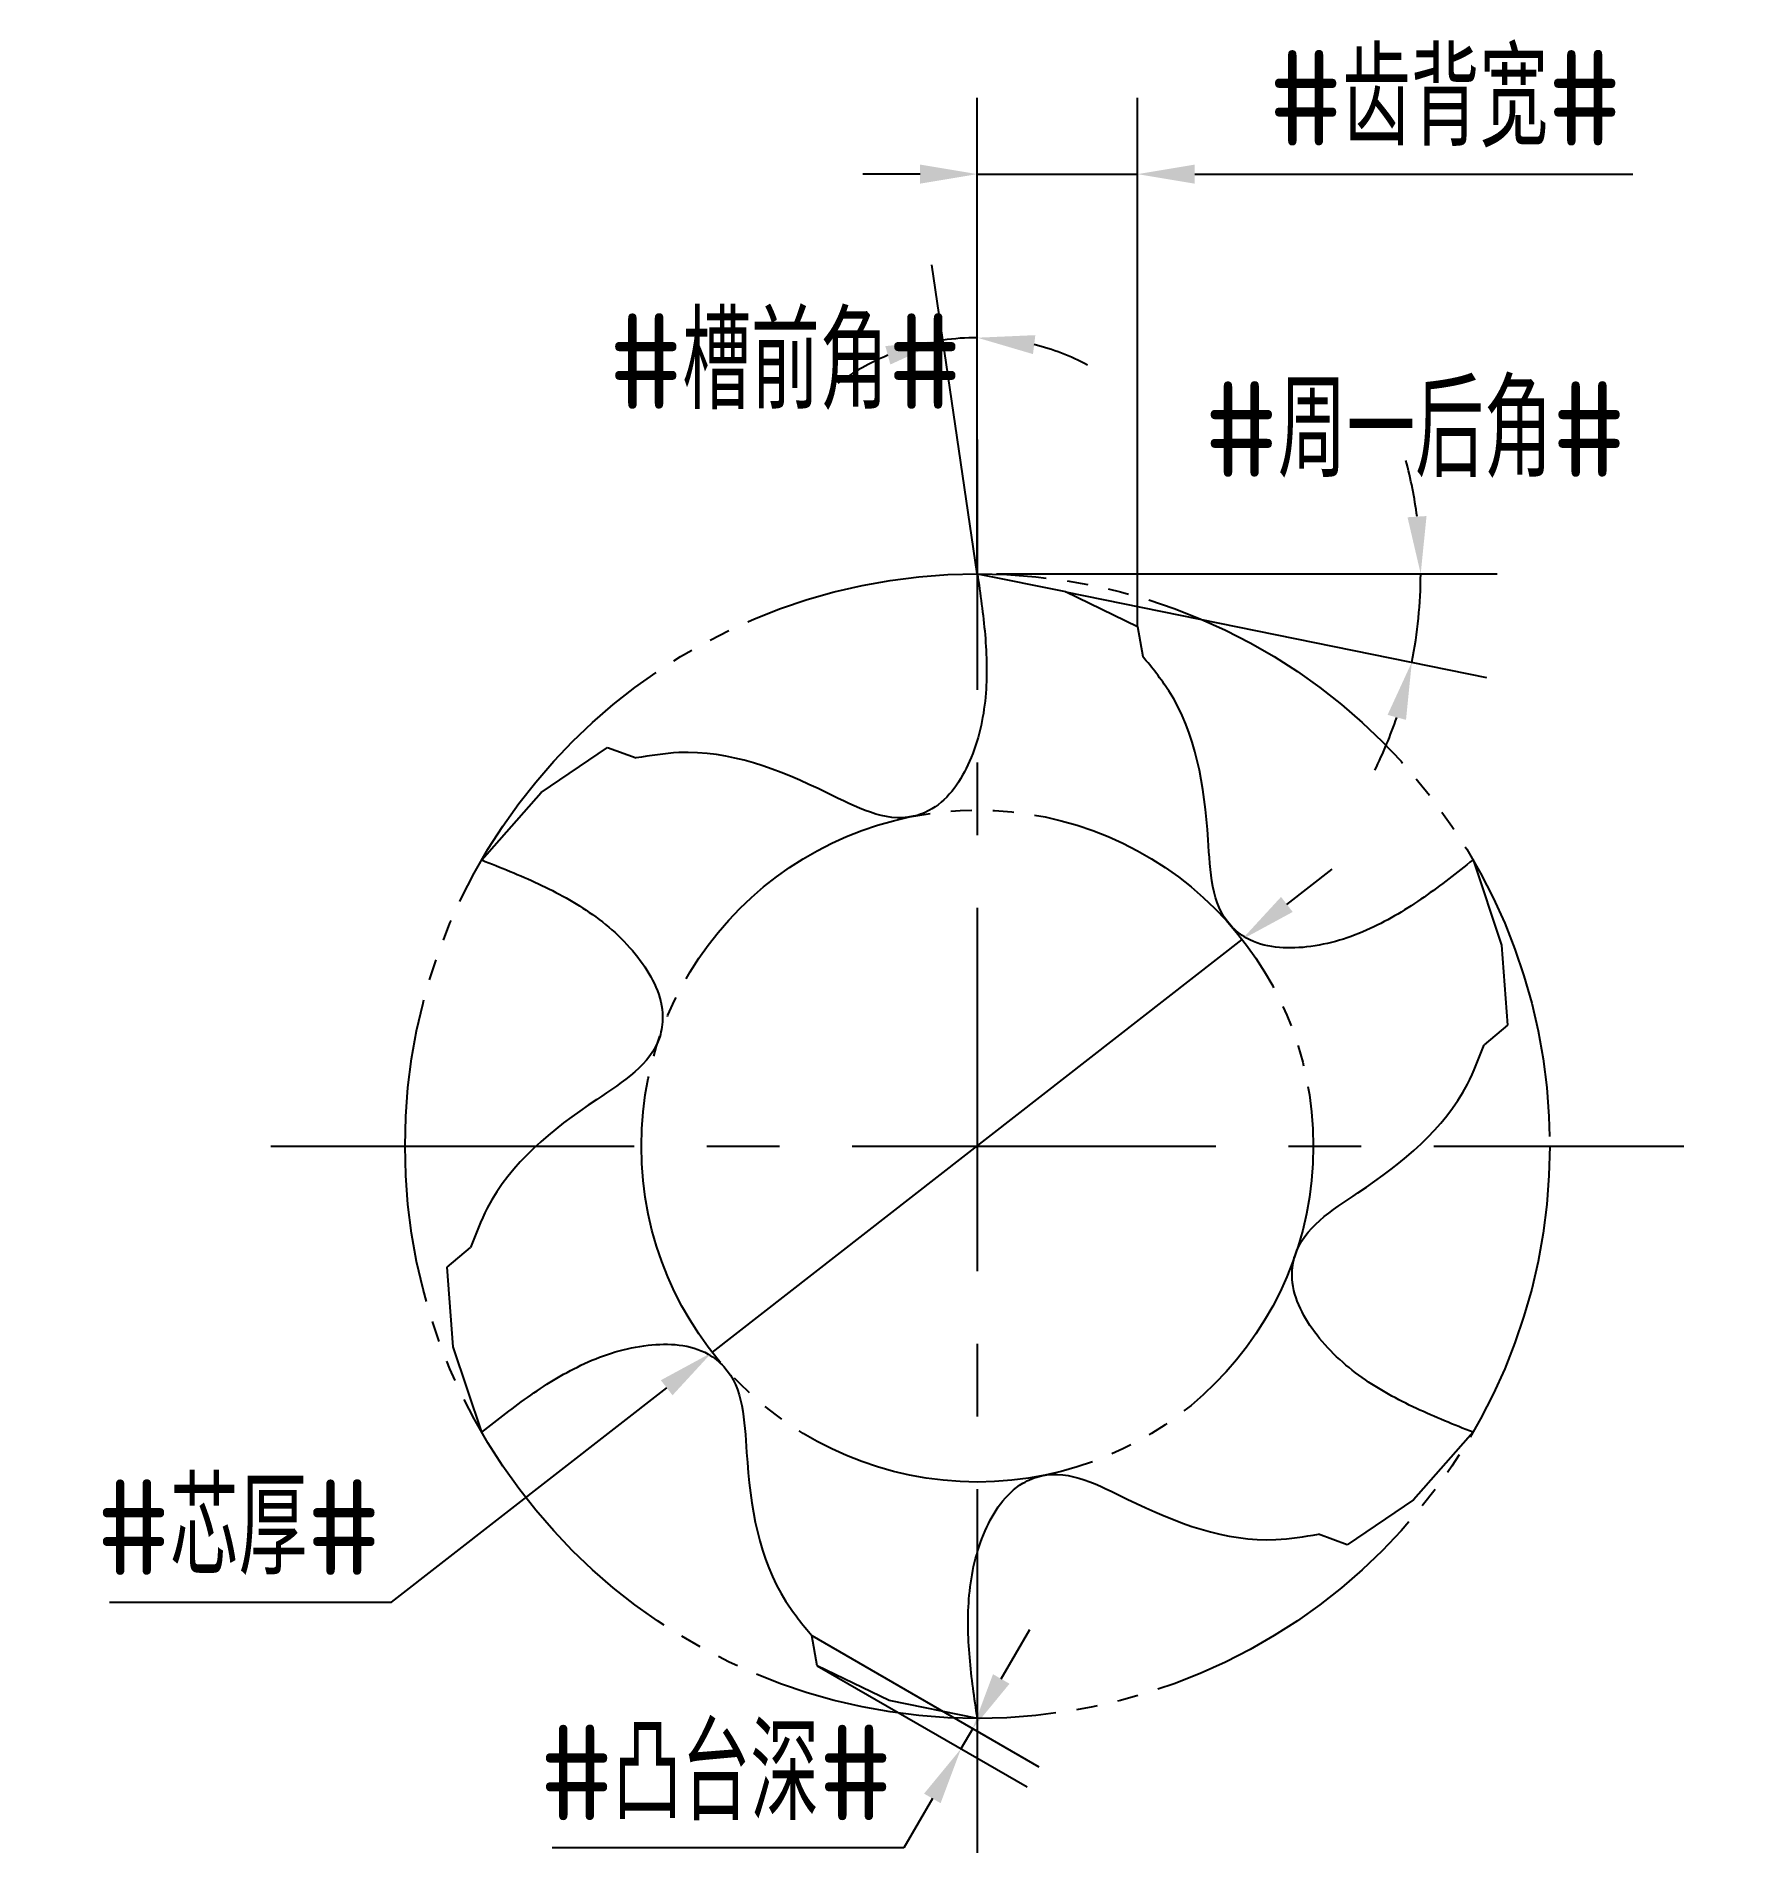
# Model space of a CAD drawing. Header units: millimetres. Extents: x 483.3 to 528.2, y 68.2 to 115.8.
import ezdxf

# ---------------------------------------------------------------- set-up
doc = ezdxf.new("R2010")
doc.units = ezdxf.units.MM
for name, pattern in [('ACAD_ISO04W100', [30, 24, -3, 0, -3]), ('CENTER', [50.8, 31.75, -6.35, 6.35, -6.35]), ('JIS_09_08', [10.75, 8, -0.55, 0.55, -0.55, 0.55, -0.55])]:
    doc.linetypes.add(name, pattern=pattern)
for name, color, linetype in [('中心线', 2, 'ACAD_ISO04W100'), ('标注', 7, 'Continuous'), ('虚线轮廓', 1, 'Continuous'), ('轮廓', 4, 'Continuous')]:
    doc.layers.add(name, color=color, linetype=linetype)
doc.styles.add('CFST0', font='gbenor.shx', dxfattribs={"bigfont": 'gbcbig.shx'})
doc.dimstyles.new('TYToolDesignC1-1', dxfattribs={"dimtxt": 2.5, "dimasz": 1.5, "dimexe": 2, "dimexo": 0, "dimtad": 1, "dimtoh": 1, "dimdec": 3, "dimdsep": 46, "dimtxsty": 'CFST0', "dimcen": 2.502, "dimclrd": 3, "dimclre": 3, "dimclrt": 3, "dimazin": 2, "dimtfac": 1, "dimtdec": 3, "dimtmove": 0, "dimatfit": 3, "dimfxl": 1, "dimarcsym": 0})

# ---------------------------------------------------------------- blocks, each defined once
blk = doc.blocks.new('*D6')
at = {"layer": 'Defpoints', "color": 0, "transparency": 16777216}
for p in [(514.911, 92.087), (501.024, 81.264)]:
    blk.add_point(p, dxfattribs=at)
at = {"layer": '标注', "color": 3, "lineweight": -2, "transparency": 16777216}
for p, q in [((516.094, 93.009), (517.278, 93.931)), ((514.911, 92.087), (501.024, 81.264)), ((492.631, 74.723), (499.84, 80.342)), ((485.241, 74.723), (492.631, 74.723))]:
    blk.add_line(p, q, dxfattribs=at)
at = {"layer": '标注', "color": 3, "transparency": 16777216}
for points in [[(515.941, 93.206), (516.248, 92.812), (514.911, 92.087)], [(499.687, 80.539), (499.994, 80.145), (501.024, 81.264)]]:
    blk.add_solid(points, dxfattribs=at)
at = {"layer": '标注', "color": 3, "transparency": 16777216, "insert": (488.623, 76.681), "char_height": 2.5, "attachment_point": 5, "style": 'CFST0'}
blk.add_mtext('#芯厚#', dxfattribs=at)
blk = doc.blocks.new('*D5')
at = {"layer": 'Defpoints', "color": 0, "transparency": 16777216}
for p in [(507.682, 107.855), (507.982, 101.675), (507.982, 101.675), (507.982, 100.735), (508.242, 99.905)]:
    blk.add_point(p, dxfattribs=at)
at = {"layer": '标注', "color": 3, "lineweight": -2, "transparency": 16777216}
for q in [(506.793, 109.776), (507.982, 109.862)]:
    blk.add_line((507.982, 101.675), q, dxfattribs=at)
for start, end in [(90, 98.3566), (62.1497, 76.0749), (112.2817, 126.2068)]:
    blk.add_arc((507.982, 101.675), 6.187, start, end, dxfattribs=at)
at = {"layer": '标注', "color": 3, "transparency": 16777216}
for points in [[(505.571, 107.642), (505.703, 107.159), (507.083, 107.797)], [(509.441, 107.432), (509.502, 107.929), (507.982, 107.862)]]:
    blk.add_solid(points, dxfattribs=at)
at = {"layer": '标注', "color": 3, "transparency": 16777216, "insert": (502.949, 107.23), "char_height": 2.5, "attachment_point": 5, "style": 'CFST0'}
blk.add_mtext('#槽前角#', dxfattribs=at)
blk = doc.blocks.new('*D3')
at = {"layer": 'Defpoints', "color": 0, "transparency": 16777216}
for p in [(507.982, 101.675), (507.982, 101.675), (508.482, 101.675), (510.292, 101.205), (519.498, 100.125)]:
    blk.add_point(p, dxfattribs=at)
at = {"layer": '标注', "color": 3, "lineweight": -2, "transparency": 16777216}
for p, q in [((508.482, 101.675), (521.602, 101.675)), ((510.292, 101.205), (521.329, 98.96))]:
    blk.add_line(p, q, dxfattribs=at)
for start, end in [(7.4016, 14.8032), (348.4994, 360), (333.6962, 341.0978)]:
    blk.add_arc((507.982, 101.675), 11.62, start, end, dxfattribs=at)
at = {"layer": '标注', "color": 3, "transparency": 16777216}
for points in [[(519.755, 103.188), (519.256, 103.156), (519.602, 101.675)], [(518.734, 97.977), (519.217, 97.846), (519.369, 99.359)]]:
    blk.add_solid(points, dxfattribs=at)
at = {"layer": '标注', "color": 3, "transparency": 16777216, "insert": (519.457, 105.448), "char_height": 2.5, "attachment_point": 5, "style": 'CFST0'}
blk.add_mtext('#周一后角#', dxfattribs=at)
blk = doc.blocks.new('*D4')
at = {"layer": 'Defpoints', "color": 0, "transparency": 16777216}
for p in [(512.182, 112.149), (507.982, 101.675), (512.182, 100.295)]:
    blk.add_point(p, dxfattribs=at)
at = {"layer": '标注', "color": 3, "lineweight": -2, "transparency": 16777216}
for p, q in [((507.982, 101.675), (507.982, 114.149)), ((512.182, 100.295), (512.182, 114.149)), ((506.482, 112.149), (504.982, 112.149)), ((507.982, 112.149), (512.182, 112.149)), ((513.682, 112.149), (525.161, 112.149))]:
    blk.add_line(p, q, dxfattribs=at)
at = {"layer": '标注', "color": 3, "transparency": 16777216}
for points in [[(506.482, 112.399), (506.482, 111.899), (507.982, 112.149)], [(513.682, 112.399), (513.682, 111.899), (512.182, 112.149)]]:
    blk.add_solid(points, dxfattribs=at)
at = {"layer": '标注', "color": 3, "transparency": 16777216, "insert": (520.243, 114.12), "char_height": 2.5, "attachment_point": 5, "style": 'CFST0'}
blk.add_mtext('#齿背宽#', dxfattribs=at)
blk = doc.blocks.new('*D7')
at = {"layer": 'Defpoints', "color": 0, "transparency": 16777216}
for p in [(503.642, 73.845), (503.782, 73.055), (507.553, 70.879)]:
    blk.add_point(p, dxfattribs=at)
at = {"layer": '标注', "color": 3, "lineweight": -2, "transparency": 16777216}
for p, q in [((503.642, 73.845), (509.592, 70.411)), ((508.61, 72.71), (509.36, 74.009)), ((503.782, 73.055), (509.285, 69.879)), ((507.86, 71.411), (507.553, 70.879)), ((506.803, 69.58), (506.053, 68.281)), ((506.053, 68.281), (496.843, 68.281))]:
    blk.add_line(p, q, dxfattribs=at)
at = {"layer": '标注', "color": 3, "transparency": 16777216}
for points in [[(508.393, 72.835), (508.826, 72.585), (507.86, 71.411)], [(506.586, 69.705), (507.019, 69.455), (507.553, 70.879)]]:
    blk.add_solid(points, dxfattribs=at)
at = {"layer": '标注', "color": 3, "transparency": 16777216, "insert": (501.135, 70.252), "char_height": 2.5, "attachment_point": 5, "style": 'CFST0'}
blk.add_mtext('#凸台深#', dxfattribs=at)

msp = doc.modelspace()

# ---------------------------------------------------------------- linework, layer by layer
at = {"layer": '中心线', "linetype": 'CENTER', "ltscale": 0.3}
for p, q in [((507.9825, 68.1574), (507.9825, 105.1934)), ((489.4644, 86.6754), (526.5005, 86.6754))]:
    msp.add_line(p, q, dxfattribs=at)
at = {"layer": '虚线轮廓', "color": 7, "linetype": 'JIS_09_08'}
for radius in [15, 8.8047]:
    msp.add_circle((507.9825, 86.6754), radius, dxfattribs=at)
at = {"layer": '轮廓', "linetype": 'Continuous'}
for p, q in [((507.9825, 101.6754), (510.2934, 101.2075)), ((510.2934, 101.2075), (512.1825, 100.2928)), ((496.5528, 95.9428), (498.2894, 97.1214)), ((494.9921, 94.1754), (496.5528, 95.9428)), ((520.9729, 94.1754), (521.7231, 91.9401)), ((521.7231, 91.9401), (521.8755, 89.8468)), ((494.2418, 81.4107), (494.0894, 83.504)), ((494.9921, 79.1754), (494.2418, 81.4107)), ((520.9729, 79.1754), (519.4122, 77.408)), ((519.4122, 77.408), (517.6755, 76.2294)), ((505.6715, 72.1433), (503.7825, 73.058)), ((507.9825, 71.6754), (505.6715, 72.1433))]:
    msp.add_line(p, q, dxfattribs=at)
at = {"layer": '轮廓'}
for p, q in [((512.1825, 100.2928), (512.3214, 99.505)), ((498.2894, 97.1214), (499.0412, 96.8478)), ((521.8755, 89.8468), (521.2627, 89.3326)), ((494.0894, 83.504), (494.7023, 84.0182)), ((517.6755, 76.2294), (516.9238, 76.503)), ((503.7825, 73.058), (503.6436, 73.8458))]:
    msp.add_line(p, q, dxfattribs=at)
for points in [[(507.9825, 101.6754), (508.1837, 100.0767), (508.1941, 98.4452), (507.7776, 96.7595), (506.7901, 95.5126), (506.3014, 95.3181), (504.0553, 95.9267), (500.1555, 96.9867), (499.0412, 96.8478)], [(520.9729, 94.1754), (519.689, 93.2018), (518.2812, 92.3771), (516.6131, 91.8949), (515.0395, 92.1266), (514.6267, 92.4526), (514.0308, 94.7021), (512.9988, 98.6094), (512.3214, 99.505)], [(494.9921, 94.1754), (496.4772, 93.5503), (497.8954, 92.7435), (499.1469, 91.54), (499.7331, 90.0614), (499.6572, 89.5408), (498.0071, 87.9), (495.1392, 85.0527), (494.7023, 84.0182)], [(520.9729, 79.1754), (519.4878, 79.8005), (518.0696, 80.6073), (516.818, 81.8108), (516.2319, 83.2895), (516.3078, 83.81), (517.9579, 85.4508), (520.8258, 88.2981), (521.2627, 89.3326)], [(494.9921, 79.1754), (496.276, 80.149), (497.6838, 80.9738), (499.3519, 81.4559), (500.9255, 81.2242), (501.3383, 80.8982), (501.9342, 78.6487), (502.9661, 74.7414), (503.6436, 73.8458)], [(507.9825, 71.6754), (507.7813, 73.2741), (507.7709, 74.9057), (508.1874, 76.5913), (509.1749, 77.8382), (509.6636, 78.0327), (511.9096, 77.4241), (515.8095, 76.3641), (516.9238, 76.503)]]:
    msp.add_spline(points, degree=3, dxfattribs=at)

# ---------------------------------------------------------------- dimensions: what is measured, and where the dimension line sits
at = {"layer": '标注'}
dim = msp.add_linear_dim(base=(512.1825, 112.1486), p1=(507.9825, 101.6754), p2=(512.1825, 100.2954), text='#齿背宽#', dimstyle='TYToolDesignC1-1', dxfattribs=at)
dim.commit()
dim.dimension.update_dxf_attribs({"geometry": '*D4', "text_midpoint": (520.2434, 112.1486), "dimtype": 160})
for base, line1, line2, text, picture, middle in [((507.6818, 107.8552), ((507.9825, 101.6754), (507.9825, 100.7354)), ((507.9825, 101.6754), (508.2425, 99.9054)), '#槽前角#', '*D5', (502.9486, 105.2725)), ((519.4982, 100.1252), ((507.9825, 101.6754), (510.2925, 101.2054)), ((507.9825, 101.6754), (508.4825, 101.6754)), '#周一后角#', '*D3', (519.4572, 103.5044))]:
    dim = msp.add_angular_dim_2l(base=base, line1=line1, line2=line2, text=text, dimstyle='TYToolDesignC1-1', dxfattribs=at)
    dim.commit()
    dim.dimension.update_dxf_attribs({"geometry": picture, "text_midpoint": middle, "dimtype": 162})
dim = msp.add_diameter_dim_2p(p1=(514.9113, 92.0868), p2=(501.0236, 81.264), text='#芯厚#', dimstyle='TYToolDesignC1-1', dxfattribs=at)
dim.commit()
dim.dimension.update_dxf_attribs({"geometry": '*D6', "text_midpoint": (488.6233, 74.7232), "dimtype": 163})
dim = msp.add_linear_dim(base=(507.5526, 70.8787), p1=(503.6425, 73.8454), p2=(503.7825, 73.0554), angle=240, text='#凸台深#', dimstyle='TYToolDesignC1-1', dxfattribs=at)
dim.commit()
dim.dimension.update_dxf_attribs({"geometry": '*D7', "text_midpoint": (501.1353, 68.2807), "dimtype": 160})

doc.saveas('drawing.dxf')
